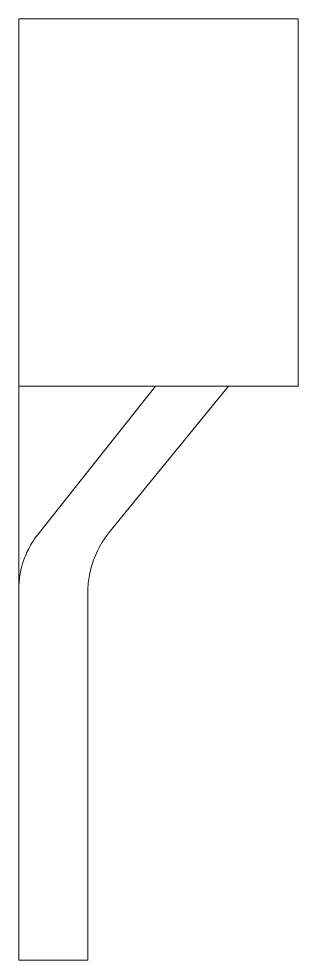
# Model space of a CAD drawing. Header units: millimetres. Extents: x 0 to 24.3, y 0 to 82.
import ezdxf

# ---------------------------------------------------------------- set-up
doc = ezdxf.new("R2010")
doc.units = ezdxf.units.MM
doc.layers.add('Visible (ISO)', color=7, linetype='Continuous', lineweight=13)

# ---------------------------------------------------------------- blocks, each defined once
blk = doc.blocks.new('Cos 185-2')
at = {"layer": 'Visible (ISO)'}
for p, q in [((362.433, 270.006), (386.733, 270.006)), ((362.433, 238.006), (362.433, 270.006)), ((386.733, 238.006), (386.733, 270.006)), ((374.328, 238.006), (362.433, 238.006)), ((362.433, 223.006), (362.433, 238.006)), ((374.328, 238.006), (364.103, 225.112)), ((380.683, 238.006), (370.349, 225.353)), ((380.016, 238.006), (374.328, 238.006)), ((380.683, 238.006), (380.016, 238.006)), ((386.733, 238.006), (380.683, 238.006)), ((362.433, 220.419), (362.433, 196.506)), ((368.433, 196.506), (368.433, 219.976)), ((362.433, 188.006), (362.433, 196.506)), ((368.433, 196.506), (368.433, 188.006)), ((362.433, 188.006), (368.433, 188.006))]:
    blk.add_line(p, q, dxfattribs=at)
blk.add_arc((376.933, 219.976), 8.5, 170.64274, 180, dxfattribs=at)
for points in [[(363.536, 224.289), (363.706, 224.575), (363.895, 224.85), (364.103, 225.112)], [(370.349, 225.353), (370.098, 225.045), (369.869, 224.72), (369.665, 224.383)], [(362.433, 220.419), (362.433, 220.831), (362.469, 221.242), (362.541, 221.647)]]:
    blk.add_open_spline(points, degree=3, dxfattribs=at)
for points, knots in [([(362.541, 221.647), (362.627, 222.134), (362.762, 222.609), (363.105, 223.494), (363.306, 223.903), (363.536, 224.289)], [0, 0, 0, 0, 0.1484592, 0.1484592, 0.2880085, 0.2880085, 0.2880085, 0.2880085]), ([(368.546, 221.358), (368.631, 221.876), (368.764, 222.381), (369.135, 223.407), (369.38, 223.914), (369.665, 224.383)], [0, 0, 0, 0, 0.1574501, 0.1574501, 0.3325502, 0.3325502, 0.3325502, 0.3325502]), ([(362.433, 223.006), (362.433, 223.002), (362.433, 222.943), (362.433, 222.719), (362.433, 222.549), (362.433, 222.334), (362.433, 222.119), (362.433, 221.86), (362.433, 221.306), (362.433, 221.014), (362.433, 220.745), (362.433, 220.632), (362.433, 220.523), (362.433, 220.419)], [0, 0, 0, 0, 0.375192, 0.375192, 0.764903, 0.764903, 0.764903, 1.154614, 1.154614, 1.544324, 1.544324, 1.544324, 1.708162, 1.708162, 1.708162, 1.708162])]:
    blk.add_open_spline(points, degree=3, knots=knots, dxfattribs=at)

msp = doc.modelspace()

# ---------------------------------------------------------------- block references
msp.add_blockref('Cos 185-2', (-362.433, -188.006))

doc.saveas('drawing.dxf')
